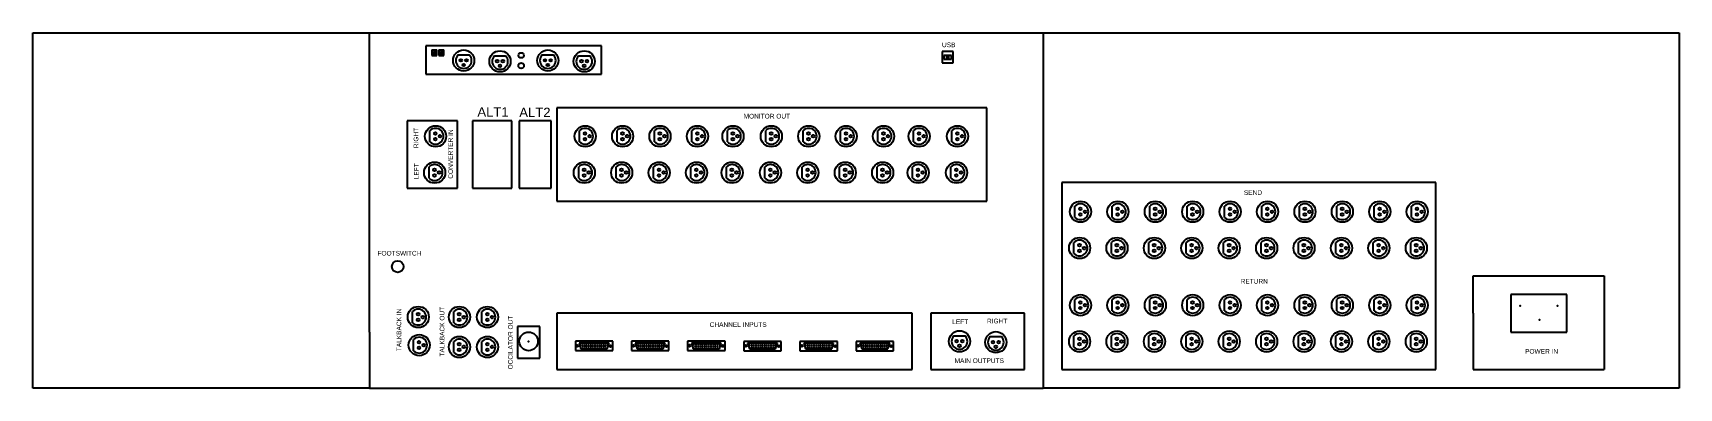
# Model space of a CAD drawing. Header units: inches. Extents: x -18 to 70, y 0 to 19.
import ezdxf

# ---------------------------------------------------------------- set-up
doc = ezdxf.new("R2010")
doc.units = ezdxf.units.IN
doc.header["$MEASUREMENT"] = 0
doc.layers.get('0').update_dxf_attribs({"lineweight": 25, "true_color": 0xffffff})
doc.styles.add('textstyle0', font='')
doc.styles.add('textstyle1', font='')
doc.styles.add('textstyle10', font='')
doc.styles.add('textstyle11', font='')
doc.styles.add('textstyle12', font='')
doc.styles.add('textstyle13', font='')
doc.styles.add('textstyle14', font='')
doc.styles.add('textstyle15', font='')
doc.styles.add('textstyle16', font='')
doc.styles.add('textstyle17', font='')
doc.styles.add('textstyle2', font='')
doc.styles.add('textstyle3', font='')
doc.styles.add('textstyle4', font='')
doc.styles.add('textstyle5', font='')
doc.styles.add('textstyle6', font='')
doc.styles.add('textstyle7', font='')
doc.styles.add('textstyle8', font='')
doc.styles.add('textstyle9', font='')
doc.styles.get('textstyle0').set_extended_font_data('Liberation Sans')
doc.styles.get('textstyle1').set_extended_font_data('Liberation Sans')
doc.styles.get('textstyle10').set_extended_font_data('Liberation Sans')
doc.styles.get('textstyle11').set_extended_font_data('Liberation Sans')
doc.styles.get('textstyle12').set_extended_font_data('Liberation Sans')
doc.styles.get('textstyle13').set_extended_font_data('Liberation Sans')
doc.styles.get('textstyle14').set_extended_font_data('Liberation Sans')
doc.styles.get('textstyle15').set_extended_font_data('Liberation Sans')
doc.styles.get('textstyle16').set_extended_font_data('Liberation Sans')
doc.styles.get('textstyle17').set_extended_font_data('Liberation Sans')
doc.styles.get('textstyle2').set_extended_font_data('Liberation Sans')
doc.styles.get('textstyle3').set_extended_font_data('Liberation Sans')
doc.styles.get('textstyle4').set_extended_font_data('Liberation Sans')
doc.styles.get('textstyle5').set_extended_font_data('Liberation Sans')
doc.styles.get('textstyle6').set_extended_font_data('Liberation Sans')
doc.styles.get('textstyle7').set_extended_font_data('Liberation Sans')
doc.styles.get('textstyle8').set_extended_font_data('Liberation Sans')
doc.styles.get('textstyle9').set_extended_font_data('Liberation Sans')

# ---------------------------------------------------------------- blocks, each defined once
blk = doc.blocks.new('DB25 Connector')
for p, q in [((-2, 0.5), (-2, 0)), ((0, 0.5), (-2, 0.5)), ((-2, 0), (0, 0)), ((-1.8, 0.4), (-1.7, 0.1)), ((-0.2, 0.4), (-1.8, 0.4)), ((-1.7, 0.1), (-0.3, 0.1)), ((-0.3, 0.1), (-0.2, 0.4)), ((0, 0), (0, 0.5))]:
    blk.add_line(p, q)
for centre, radius in [((-1.897, 0.262), 0.0564), ((-0.123, 0.247), 0.0525)]:
    blk.add_circle(centre, radius)
for p in [(-1.7, 0.3), (-1.6, 0.3), (-1.6, 0.2), (-1.5, 0.3), (-1.5, 0.2), (-1.4, 0.3), (-1.4, 0.2), (-1.3, 0.3), (-1.3, 0.2), (-1.2, 0.3), (-1.2, 0.2), (-1.1, 0.3), (-1.1, 0.2), (-1, 0.3), (-1, 0.2), (-0.9, 0.3), (-0.9, 0.2), (-0.8, 0.3), (-0.8, 0.2), (-0.7, 0.3), (-0.7, 0.2), (-0.6, 0.3), (-0.6, 0.2), (-0.5, 0.3), (-0.5, 0.2), (-0.4, 0.3), (-0.4, 0.2), (-0.3, 0.3)]:
    blk.add_point(p)
blk = doc.blocks.new('XLR Connector')
blk.add_line((-0.866, 0.3), (-0.266, 0.3))
for centre, radius in [((-0.566, 0), 0.566), ((-0.716, 0.009), 0.0707), ((-0.416, 0.009), 0.0707), ((-0.566, -0.24), 0.0701)]:
    blk.add_circle(centre, radius)
blk.add_arc((-0.566, 0), 0.424, 135, 45)

msp = doc.modelspace()

# ---------------------------------------------------------------- linework, layer by layer
for p, q in [((-18, 0), (-18, 19)), ((-18, 19), (36, 19)), ((0, 3), (0, 19)), ((36, 19), (36, 0)), ((36, 19), (70, 19)), ((70, 19), (70, 0)), ((3, 18.3), (3, 16.8)), ((12.4, 18.3), (3, 18.3)), ((3.33, 18.1), (3.33, 17.8)), ((3.33, 18.1), (3.6, 18.1)), ((3.33, 17.8), (3.6, 17.8)), ((3.35, 18.06), (3.37, 17.84)), ((3.58, 18.06), (3.35, 18.06)), ((3.37, 17.84), (3.55, 17.84)), ((3.465, 18.06), (3.465, 17.84)), ((3.55, 17.84), (3.58, 18.06)), ((3.6, 17.8), (3.6, 18.1)), ((3.705, 18.1), (3.705, 17.8)), ((3.705, 18.1), (3.975, 18.1)), ((3.705, 17.8), (3.975, 17.8)), ((3.725, 18.06), (3.745, 17.84)), ((3.955, 18.06), (3.725, 18.06)), ((3.745, 17.84), (3.925, 17.84)), ((3.84, 18.06), (3.84, 17.84)), ((3.925, 17.84), (3.955, 18.06)), ((3.975, 17.8), (3.975, 18.1)), ((12.4, 18.2), (12.4, 18.3)), ((12.4, 16.8), (12.4, 18.2)), ((30.6, 18), (30.6, 17.4)), ((31.2, 18), (30.6, 18)), ((30.7, 17.8), (30.7, 17.6)), ((31.1, 17.8), (30.7, 17.8)), ((30.8, 17.7), (31, 17.7)), ((31.1, 17.6), (31.1, 17.8)), ((31.2, 17.4), (31.2, 18)), ((3, 16.8), (12.4, 16.8)), ((30.6, 17.4), (31.2, 17.4)), ((30.7, 17.6), (31.1, 17.6)), ((10, 15), (10, 10)), ((33, 15), (10, 15)), ((33, 10), (33, 15)), ((2.8, 14.3), (2, 14.3)), ((2, 14.3), (2, 10.7)), ((4.7, 14.3), (2.8, 14.3)), ((4.7, 10.7), (4.7, 14.3)), ((5.5, 14.3), (5.5, 10.7)), ((7.6, 14.3), (5.5, 14.3)), ((7.6, 10.7), (7.6, 14.3)), ((8, 14.3), (8, 10.7)), ((9.7, 14.3), (8, 14.3)), ((9.7, 10.7), (9.7, 14.3)), ((2, 10.7), (2.8, 10.7)), ((2.8, 10.7), (4.7, 10.7)), ((5.5, 10.7), (7.6, 10.7)), ((8, 10.7), (9.7, 10.7)), ((37, 11), (37, 1)), ((57, 11), (37, 11)), ((57, 1), (57, 11)), ((10, 10), (33, 10)), ((59, 4), (59, 6)), ((59, 6), (66, 6)), ((66, 6), (66, 1)), ((61, 5), (61, 3)), ((64, 5), (61, 5)), ((64, 3), (64, 5)), ((29, 4), (10, 4)), ((10, 4), (10, 3)), ((29, 1), (29, 4)), ((30, 4), (30, 1)), ((35, 4), (30, 4)), ((35, 1), (35, 4)), ((59, 4), (59, 1)), ((0, 3), (0, 0)), ((7.9, 3.3), (7.9, 1.6)), ((9.1, 3.3), (7.9, 3.3)), ((9.1, 1.6), (9.1, 3.3)), ((10, 3), (10, 1)), ((61, 3), (64, 3)), ((7.9, 1.6), (9.1, 1.6)), ((10, 1), (29, 1)), ((30, 1), (35, 1)), ((37, 1), (57, 1)), ((59, 1), (66, 1)), ((0, 0), (-18, 0)), ((0, 0), (36, 0)), ((70, 0), (36, 0))]:
    msp.add_line(p, q)
for centre, radius in [((8.1, 17.8), 0.141), ((8.1, 17.25), 0.15), ((1.5, 6.5), 0.309), ((8.5, 2.5), 0.5)]:
    msp.add_circle(centre, radius)
for p in [(61.5, 4.4), (62.542, 3.66), (63.5, 4.4), (8.5, 2.5)]:
    msp.add_point(p)

# ---------------------------------------------------------------- block references
for name, p in [('XLR Connector', (5.594, 17.524)), ('XLR Connector', (7.537, 17.476)), ('XLR Connector', (10.094, 17.524)), ('XLR Connector', (12.037, 17.476)), ('XLR Connector', (32.1, 2.5)), ('XLR Connector', (34.042, 2.453)), ('DB25 Connector', (12.999, 2.003)), ('DB25 Connector', (15.999, 2.003)), ('DB25 Connector', (18.998, 2.006)), ('DB25 Connector', (22.005, 1.998)), ('DB25 Connector', (25.005, 1.998)), ('DB25 Connector', (28.005, 2.001))]:
    msp.add_blockref(name, p)
at = {"rotation": 90}
for p in [(3.524, 14.037), (11.524, 14.037), (13.524, 14.037), (15.524, 14.037), (17.524, 14.037), (19.424, 14.037), (21.474, 14.037), (23.474, 14.037), (25.474, 14.037), (27.474, 14.037), (29.374, 14.037), (31.424, 14.037), (3.476, 12.094), (11.476, 12.094), (13.476, 12.094), (15.476, 12.094), (17.476, 12.094), (19.376, 12.094), (21.426, 12.094), (23.426, 12.094), (25.426, 12.094), (27.426, 12.094), (29.326, 12.094), (31.376, 12.094), (38, 10), (40, 10), (42, 10), (44, 10), (46, 10), (48, 10), (50, 10), (52, 10), (54, 10), (56, 10), (37.953, 8.058), (39.953, 8.058), (41.953, 8.058), (43.953, 8.058), (45.953, 8.058), (47.953, 8.058), (49.953, 8.058), (51.953, 8.058), (53.953, 8.058), (55.953, 8.058), (38, 5), (40, 5), (42, 5), (44, 5), (46, 5), (48, 5), (50, 5), (52, 5), (54, 5), (56, 5), (2.6, 4.366), (4.8, 4.366), (6.3, 4.366), (2.65, 2.865), (4.8, 2.766), (6.3, 2.766), (37.953, 3.058), (39.953, 3.058), (41.953, 3.058), (43.953, 3.058), (45.953, 3.058), (47.953, 3.058), (49.953, 3.058), (51.953, 3.058), (53.953, 3.058), (55.953, 3.058)]:
    msp.add_blockref('XLR Connector', p, dxfattribs=at)

# ---------------------------------------------------------------- texts
at = {"char_height": 1, "attachment_point": 1}
for s, insert, style in [('\\C7;\\H0.25;USB', (30.595, 18.486), 'textstyle9'), ('\\C7;\\H0.5;ALT1', (5.762, 15.025), 'textstyle13'), ('\\C7;\\H0.5;ALT2', (8, 15), 'textstyle14'), ('\\C7;\\H0.25;MONITOR OUT', (19.993, 14.671), 'textstyle1'), ('\\C7;\\H0.25;SEND', (46.737, 10.585), 'textstyle3'), ('\\C7;\\H0.25;FOOTSWITCH', (0.419, 7.339), 'textstyle12'), ('\\C7;\\H0.25;RETURN', (46.562, 5.838), 'textstyle4'), ('\\C7;\\H0.25;CHANNEL INPUTS', (18.178, 3.524), 'textstyle5'), ('\\C7;\\H0.25;LEFT', (31.147, 3.676), 'textstyle6'), ('\\C7;\\H0.25;RIGHT', (33.003, 3.712), 'textstyle7'), ('\\C7;\\H0.25;POWER IN', (61.768, 2.091), 'textstyle16'), ('\\C7;\\H0.25;MAIN OUTPUTS', (31.271, 1.592), 'textstyle8')]:
    msp.add_mtext(s, dxfattribs=dict(at, insert=insert, style=style))
at = {"char_height": 1, "attachment_point": 1, "rotation": 90}
for s, insert, style in [('\\C7;\\H0.25;RIGHT', (2.353, 12.836), 'textstyle15'), ('\\C7;\\H0.25;CONVERTER IN', (4.2, 11.2), 'textstyle0'), ('\\C7;\\H0.25;LEFT', (2.378, 11.172), 'textstyle17'), ('\\C7;\\H0.25;TALKBACK IN', (1.441, 1.976), 'textstyle11'), ('\\C7;\\H0.25;TALKBACK OUT', (3.747, 1.688), 'textstyle10'), ('\\C7;\\H0.25;OCCILATOR OUT', (7.4, 1), 'textstyle2')]:
    msp.add_mtext(s, dxfattribs=dict(at, insert=insert, style=style))

doc.saveas('drawing.dxf')
